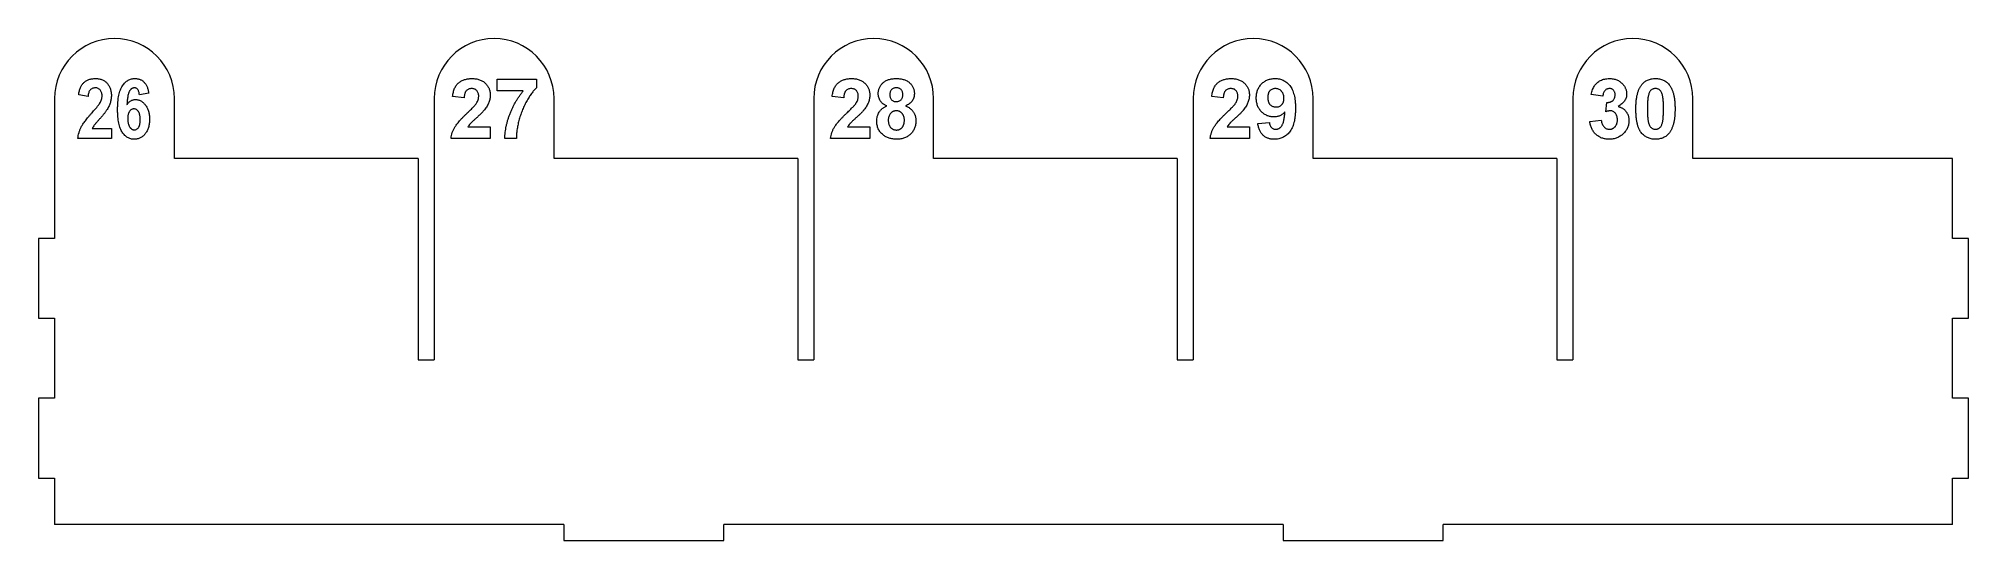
# Model space of a CAD drawing. Header units: millimetres. Extents: x -4 to 479, y 4 to 130.
import ezdxf

# ---------------------------------------------------------------- set-up
doc = ezdxf.new("R2010")
doc.units = ezdxf.units.MM

msp = doc.modelspace()

# ---------------------------------------------------------------- linework, layer by layer
at = {"color": 7, "linetype": 'Continuous', "lineweight": 15}
for p, q in [((23.57, 116.3), (21.23, 115.91)), ((110.77, 119.81), (120.58, 119.81)), ((110.77, 116.92), (110.77, 119.81)), ((117.31, 116.92), (110.77, 116.92)), ((120.58, 119.81), (120.58, 117.69)), ((387.5, 115.58), (384.62, 116.01)), ((0, 115), (0, 80)), ((8.38, 115.52), (6.04, 115.91)), ((30, 100), (30, 115)), ((95, 115), (95, 49.6)), ((102.5, 115.19), (99.62, 115.47)), ((125, 100), (125, 115)), ((190, 115), (190, 49.6)), ((197.5, 115.19), (194.62, 115.47)), ((220, 100), (220, 115)), ((285, 115), (285, 49.6)), ((292.5, 115.19), (289.62, 115.47)), ((315, 100), (315, 115)), ((380, 115), (380, 49.6)), ((388.27, 111.71), (388.54, 114.04)), ((410, 100), (410, 115)), ((9.44, 107.53), (14.22, 107.53)), ((14.22, 107.53), (14.22, 105)), ((103.46, 107.88), (109.04, 107.88)), ((109.04, 107.88), (109.04, 105)), ((198.46, 107.88), (204.04, 107.88)), ((204.04, 107.88), (204.04, 105)), ((293.46, 107.88), (299.04, 107.88)), ((299.04, 107.88), (299.04, 105)), ((301.15, 108.72), (304.04, 109.04)), ((384.23, 109.26), (387.12, 109.62)), ((14.22, 105), (5.84, 105)), ((109.04, 105), (99.23, 105)), ((115.58, 105), (112.69, 105)), ((204.04, 105), (194.23, 105)), ((299.04, 105), (289.23, 105)), ((91, 100), (30, 100)), ((91, 100), (91, 49.6)), ((186, 100), (125, 100)), ((186, 100), (186, 49.6)), ((281, 100), (220, 100)), ((281, 100), (281, 49.6)), ((376, 100), (315, 100)), ((376, 100), (376, 49.6)), ((475, 100), (410, 100)), ((475, 80), (475, 100)), ((-4, 80), (-4, 60)), ((0, 80), (-4, 80)), ((479, 80), (475, 80)), ((479, 60), (479, 80)), ((-4, 60), (0, 60)), ((0, 60), (0, 40)), ((475, 60), (479, 60)), ((475, 40), (475, 60)), ((91, 49.6), (95, 49.6)), ((186, 49.6), (190, 49.6)), ((281, 49.6), (285, 49.6)), ((376, 49.6), (380, 49.6)), ((-4, 40), (-4, 20)), ((0, 40), (-4, 40)), ((479, 40), (475, 40)), ((479, 20), (479, 40)), ((-4, 20), (0, 20)), ((0, 20), (0, 8.4)), ((475, 20), (479, 20)), ((475, 8.4), (475, 20)), ((127.5, 8.4), (0, 8.4)), ((127.5, 8.4), (127.5, 4.4)), ((167.5, 4.4), (167.5, 8.4)), ((307.5, 8.4), (167.5, 8.4)), ((307.5, 8.4), (307.5, 4.4)), ((475, 8.4), (347.5, 8.4)), ((347.5, 4.4), (347.5, 8.4)), ((127.5, 4.4), (167.5, 4.4)), ((307.5, 4.4), (347.5, 4.4))]:
    msp.add_line(p, q, dxfattribs=at)
for centre in [(15, 115), (110, 115), (205, 115), (300, 115), (395, 115)]:
    msp.add_arc(centre, 15, 0, 180, dxfattribs=at)
for points, knots in [([(6.04, 115.91), (6.06, 116.08), (6.1, 116.41), (6.2, 116.89), (6.32, 117.33), (6.47, 117.74), (6.64, 118.11), (6.85, 118.44), (7.07, 118.75), (7.34, 119.01), (7.62, 119.25), (7.93, 119.45), (8.26, 119.62), (8.61, 119.76), (8.98, 119.87), (9.38, 119.95), (9.8, 119.99), (10.08, 120), (10.23, 120)], [0, 0, 0, 0, 0.07857, 0.152416, 0.222166, 0.287893, 0.350116, 0.409842, 0.467436, 0.523839, 0.579533, 0.635094, 0.691507, 0.748943, 0.807798, 0.869276, 0.933184, 1, 1, 1, 1]), ([(10.18, 117.66), (10.05, 117.66), (9.79, 117.65), (9.44, 117.54), (9.13, 117.37), (8.88, 117.13), (8.67, 116.82), (8.52, 116.44), (8.42, 116), (8.39, 115.69), (8.38, 115.52)], [0, 0, 0, 0, 0.12499, 0.239565, 0.348057, 0.455951, 0.571357, 0.697752, 0.839654, 1, 1, 1, 1]), ([(11.88, 115.68), (11.88, 115.83), (11.87, 116.13), (11.78, 116.53), (11.63, 116.88), (11.42, 117.17), (11.17, 117.39), (10.87, 117.55), (10.54, 117.65), (10.3, 117.66), (10.18, 117.66)], [0, 0, 0, 0, 0.155726, 0.2948, 0.419246, 0.536972, 0.650041, 0.761487, 0.877112, 1, 1, 1, 1]), ([(10.23, 120), (10.39, 120), (10.7, 119.99), (11.15, 119.93), (11.58, 119.83), (11.96, 119.69), (12.33, 119.52), (12.65, 119.29), (12.96, 119.04), (13.22, 118.74), (13.45, 118.42), (13.66, 118.08), (13.83, 117.74), (13.97, 117.38), (14.08, 117.01), (14.16, 116.62), (14.21, 116.23), (14.22, 115.97), (14.22, 115.83)], [0, 0, 0, 0, 0.074113, 0.143651, 0.210052, 0.273365, 0.334995, 0.395447, 0.455947, 0.517373, 0.57906, 0.639431, 0.698755, 0.757683, 0.817305, 0.877151, 0.937615, 1, 1, 1, 1]), ([(15.78, 112.32), (15.78, 112.65), (15.79, 113.28), (15.85, 114.2), (15.94, 115.04), (16.07, 115.82), (16.24, 116.52), (16.45, 117.15), (16.7, 117.71), (16.99, 118.2), (17.31, 118.62), (17.65, 118.99), (18.02, 119.31), (18.4, 119.56), (18.81, 119.76), (19.24, 119.9), (19.7, 119.99), (20.01, 120), (20.17, 120)], [0, 0, 0, 0, 0.099772, 0.192631, 0.278482, 0.35785, 0.430434, 0.497712, 0.559453, 0.616322, 0.669711, 0.72004, 0.768296, 0.815007, 0.86045, 0.905822, 0.952197, 1, 1, 1, 1]), ([(19.95, 117.66), (19.89, 117.66), (19.77, 117.66), (19.6, 117.61), (19.43, 117.55), (19.27, 117.46), (19.12, 117.34), (18.98, 117.19), (18.85, 117.02), (18.72, 116.82), (18.6, 116.59), (18.5, 116.3), (18.41, 115.96), (18.33, 115.56), (18.26, 115.11), (18.2, 114.61), (18.15, 114.06), (18.13, 113.67), (18.12, 113.47)], [0, 0, 0, 0, 0.036051, 0.071099, 0.106421, 0.143019, 0.181198, 0.221291, 0.26423, 0.310567, 0.362914, 0.423853, 0.4947, 0.575047, 0.665754, 0.76708, 0.878462, 1, 1, 1, 1]), ([(21.23, 115.91), (21.22, 116.05), (21.19, 116.31), (21.11, 116.66), (20.99, 116.97), (20.85, 117.22), (20.67, 117.42), (20.46, 117.56), (20.21, 117.65), (20.04, 117.66), (19.95, 117.66)], [0, 0, 0, 0, 0.171655, 0.323282, 0.456935, 0.574966, 0.682895, 0.785667, 0.888509, 1, 1, 1, 1]), ([(20.17, 120), (20.27, 120), (20.49, 119.99), (20.8, 119.95), (21.1, 119.88), (21.39, 119.78), (21.67, 119.64), (21.93, 119.49), (22.18, 119.3), (22.41, 119.08), (22.63, 118.84), (22.83, 118.56), (23.01, 118.26), (23.16, 117.92), (23.3, 117.56), (23.41, 117.16), (23.51, 116.74), (23.55, 116.45), (23.57, 116.3)], [0, 0, 0, 0, 0.058659, 0.115582, 0.170707, 0.225262, 0.279884, 0.334919, 0.390447, 0.447803, 0.506743, 0.567538, 0.630844, 0.696745, 0.766415, 0.839905, 0.917894, 1, 1, 1, 1]), ([(99.62, 115.47), (99.64, 115.67), (99.68, 116.05), (99.8, 116.59), (99.94, 117.09), (100.12, 117.55), (100.32, 117.96), (100.57, 118.34), (100.85, 118.66), (101.16, 118.95), (101.5, 119.2), (101.86, 119.41), (102.24, 119.59), (102.64, 119.74), (103.06, 119.86), (103.5, 119.94), (103.96, 119.99), (104.27, 120), (104.44, 120)], [0, 0, 0, 0, 0.0794357, 0.1540132, 0.2241415, 0.2899342, 0.3527323, 0.4127258, 0.4703027, 0.5271688, 0.5835023, 0.6399482, 0.696585, 0.7537269, 0.812707, 0.8729635, 0.9350349, 1, 1, 1, 1]), ([(104.38, 117.5), (104.24, 117.49), (103.99, 117.48), (103.63, 117.38), (103.32, 117.21), (103.09, 117.01), (102.94, 116.82), (102.84, 116.65), (102.75, 116.46), (102.67, 116.25), (102.61, 116.02), (102.56, 115.76), (102.52, 115.49), (102.51, 115.29), (102.5, 115.19)], [0, 0, 0, 0, 0.116899, 0.225824, 0.330086, 0.435451, 0.490307, 0.548244, 0.610767, 0.677675, 0.749189, 0.826859, 0.910112, 1, 1, 1, 1]), ([(106.15, 115.53), (106.15, 115.68), (106.14, 115.96), (106.05, 116.36), (105.9, 116.71), (105.69, 117), (105.43, 117.22), (105.12, 117.39), (104.76, 117.48), (104.51, 117.49), (104.38, 117.5)], [0, 0, 0, 0, 0.14914, 0.282162, 0.404656, 0.52111, 0.634416, 0.748796, 0.868711, 1, 1, 1, 1]), ([(104.44, 120), (104.61, 120), (104.95, 119.99), (105.45, 119.94), (105.91, 119.84), (106.35, 119.72), (106.76, 119.55), (107.14, 119.35), (107.49, 119.11), (107.81, 118.83), (108.1, 118.54), (108.35, 118.22), (108.56, 117.88), (108.74, 117.52), (108.87, 117.14), (108.97, 116.75), (109.03, 116.34), (109.04, 116.06), (109.04, 115.92)], [0, 0, 0, 0, 0.0756723, 0.1473813, 0.2160847, 0.281698, 0.3454599, 0.4074856, 0.4687313, 0.5297824, 0.5900329, 0.6485481, 0.7059535, 0.7631016, 0.8202894, 0.8784793, 0.9382261, 1, 1, 1, 1]), ([(112.69, 105), (112.7, 105.26), (112.72, 105.77), (112.79, 106.54), (112.91, 107.32), (113.05, 108.09), (113.24, 108.88), (113.45, 109.66), (113.71, 110.45), (114, 111.24), (114.32, 112.02), (114.67, 112.79), (115.04, 113.53), (115.44, 114.25), (115.87, 114.95), (116.32, 115.63), (116.8, 116.29), (117.14, 116.71), (117.31, 116.92)], [0, 0, 0, 0, 0.058953, 0.118561, 0.178523, 0.239353, 0.301026, 0.363774, 0.427383, 0.492334, 0.557476, 0.62196, 0.685889, 0.749255, 0.812267, 0.875036, 0.937534, 1, 1, 1, 1]), ([(120.58, 117.69), (120.47, 117.59), (120.26, 117.37), (119.96, 117.02), (119.66, 116.64), (119.35, 116.23), (119.04, 115.79), (118.74, 115.31), (118.43, 114.79), (118.01, 114.07), (117.52, 113.13), (117.01, 111.95), (116.57, 110.74), (116.27, 109.71), (116.07, 108.89), (115.93, 108.28), (115.82, 107.7), (115.73, 107.12), (115.66, 106.57), (115.61, 106.03), (115.58, 105.51), (115.58, 105.17), (115.58, 105)], [0, 0, 0, 0, 0.031427, 0.064605, 0.099439, 0.136456, 0.175352, 0.216101, 0.258978, 0.304007, 0.395757, 0.487616, 0.579874, 0.672707, 0.718695, 0.763079, 0.805893, 0.847386, 0.8876, 0.926386, 0.963755, 1, 1, 1, 1]), ([(194.62, 115.47), (194.64, 115.67), (194.68, 116.05), (194.8, 116.59), (194.94, 117.09), (195.12, 117.55), (195.32, 117.96), (195.57, 118.34), (195.85, 118.66), (196.16, 118.95), (196.5, 119.2), (196.86, 119.41), (197.24, 119.59), (197.64, 119.74), (198.06, 119.86), (198.5, 119.94), (198.96, 119.99), (199.27, 120), (199.44, 120)], [0, 0, 0, 0, 0.079436, 0.154013, 0.224141, 0.289934, 0.352732, 0.412726, 0.470303, 0.527169, 0.583502, 0.639948, 0.696585, 0.753727, 0.812707, 0.872963, 0.935035, 1, 1, 1, 1]), ([(199.38, 117.5), (199.24, 117.49), (198.99, 117.48), (198.63, 117.38), (198.32, 117.21), (198.09, 117.01), (197.94, 116.82), (197.84, 116.65), (197.75, 116.46), (197.67, 116.25), (197.61, 116.02), (197.56, 115.76), (197.52, 115.49), (197.51, 115.29), (197.5, 115.19)], [0, 0, 0, 0, 0.116899, 0.2258237, 0.3300861, 0.4354515, 0.4903067, 0.5482441, 0.6107668, 0.6776751, 0.7491886, 0.8268587, 0.9101116, 1, 1, 1, 1]), ([(201.15, 115.53), (201.15, 115.68), (201.14, 115.96), (201.05, 116.36), (200.9, 116.71), (200.69, 117), (200.43, 117.22), (200.12, 117.39), (199.76, 117.48), (199.51, 117.49), (199.38, 117.5)], [0, 0, 0, 0, 0.14914, 0.282162, 0.404656, 0.52111, 0.634416, 0.748796, 0.868711, 1, 1, 1, 1]), ([(199.44, 120), (199.61, 120), (199.95, 119.99), (200.45, 119.94), (200.91, 119.84), (201.35, 119.72), (201.76, 119.55), (202.14, 119.35), (202.49, 119.11), (202.81, 118.83), (203.1, 118.54), (203.35, 118.22), (203.56, 117.88), (203.74, 117.52), (203.87, 117.14), (203.97, 116.75), (204.03, 116.34), (204.04, 116.06), (204.04, 115.92)], [0, 0, 0, 0, 0.075672, 0.147381, 0.216085, 0.281698, 0.34546, 0.407486, 0.468731, 0.529782, 0.590033, 0.648548, 0.705954, 0.763102, 0.820289, 0.878479, 0.938226, 1, 1, 1, 1]), ([(206.15, 116.2), (206.16, 116.34), (206.16, 116.6), (206.22, 116.99), (206.31, 117.36), (206.44, 117.71), (206.61, 118.04), (206.81, 118.36), (207.05, 118.66), (207.33, 118.93), (207.64, 119.18), (207.98, 119.4), (208.35, 119.59), (208.76, 119.74), (209.19, 119.86), (209.66, 119.94), (210.16, 119.99), (210.5, 120), (210.67, 120)], [0, 0, 0, 0, 0.060588, 0.118973, 0.175831, 0.232135, 0.287686, 0.343567, 0.400777, 0.459546, 0.51958, 0.580726, 0.642741, 0.707504, 0.775327, 0.846028, 0.920907, 1, 1, 1, 1]), ([(208.32, 113.16), (208.23, 113.19), (208.05, 113.27), (207.79, 113.4), (207.56, 113.55), (207.34, 113.7), (207.14, 113.86), (206.96, 114.04), (206.8, 114.23), (206.62, 114.49), (206.43, 114.83), (206.27, 115.27), (206.17, 115.73), (206.16, 116.04), (206.15, 116.2)], [0, 0, 0, 0, 0.074845, 0.146911, 0.216512, 0.282333, 0.34654, 0.409365, 0.470779, 0.530736, 0.648995, 0.764529, 0.880748, 1, 1, 1, 1]), ([(210.69, 117.69), (210.57, 117.69), (210.34, 117.68), (210.01, 117.59), (209.72, 117.44), (209.48, 117.23), (209.28, 116.97), (209.14, 116.68), (209.05, 116.34), (209.04, 116.1), (209.04, 115.98)], [0, 0, 0, 0, 0.13476, 0.257747, 0.376379, 0.495459, 0.614324, 0.734951, 0.86198, 1, 1, 1, 1]), ([(209.04, 115.98), (209.04, 115.85), (209.05, 115.6), (209.14, 115.25), (209.28, 114.94), (209.47, 114.68), (209.71, 114.48), (210, 114.33), (210.32, 114.25), (210.55, 114.24), (210.66, 114.23)], [0, 0, 0, 0, 0.144102, 0.275997, 0.397647, 0.516215, 0.632499, 0.749124, 0.869144, 1, 1, 1, 1]), ([(210.66, 114.23), (210.78, 114.24), (211.01, 114.25), (211.34, 114.34), (211.62, 114.48), (211.87, 114.69), (212.07, 114.95), (212.21, 115.26), (212.3, 115.61), (212.3, 115.85), (212.31, 115.99)], [0, 0, 0, 0, 0.131009, 0.252583, 0.368363, 0.485362, 0.603738, 0.725976, 0.85584, 1, 1, 1, 1]), ([(210.67, 120), (210.85, 120), (211.19, 119.99), (211.68, 119.94), (212.14, 119.86), (212.58, 119.74), (212.98, 119.59), (213.35, 119.41), (213.7, 119.18), (214.01, 118.93), (214.29, 118.66), (214.53, 118.36), (214.74, 118.04), (214.9, 117.71), (215.03, 117.36), (215.12, 116.99), (215.18, 116.6), (215.19, 116.34), (215.19, 116.2)], [0, 0, 0, 0, 0.078715, 0.152764, 0.223531, 0.290545, 0.355368, 0.417847, 0.478669, 0.539111, 0.598255, 0.655802, 0.71198, 0.767583, 0.82394, 0.880851, 0.939356, 1, 1, 1, 1]), ([(212.31, 115.99), (212.3, 116.11), (212.3, 116.35), (212.21, 116.68), (212.07, 116.98), (211.87, 117.23), (211.63, 117.44), (211.35, 117.59), (211.03, 117.68), (210.81, 117.69), (210.69, 117.69)], [0, 0, 0, 0, 0.140007, 0.267766, 0.389639, 0.510214, 0.628546, 0.746348, 0.867824, 1, 1, 1, 1]), ([(215.19, 116.2), (215.19, 116.04), (215.17, 115.71), (215.06, 115.23), (214.88, 114.78), (214.63, 114.37), (214.31, 113.99), (213.93, 113.66), (213.49, 113.37), (213.17, 113.23), (213, 113.16)], [0, 0, 0, 0, 0.125211, 0.24639, 0.365556, 0.487097, 0.609911, 0.734683, 0.864055, 1, 1, 1, 1]), ([(289.62, 115.47), (289.64, 115.67), (289.68, 116.05), (289.8, 116.59), (289.94, 117.09), (290.12, 117.55), (290.32, 117.96), (290.57, 118.34), (290.85, 118.66), (291.16, 118.95), (291.5, 119.2), (291.86, 119.41), (292.24, 119.59), (292.64, 119.74), (293.06, 119.86), (293.5, 119.94), (293.96, 119.99), (294.27, 120), (294.44, 120)], [0, 0, 0, 0, 0.079436, 0.154013, 0.224141, 0.289934, 0.352732, 0.412726, 0.470303, 0.527169, 0.583502, 0.639948, 0.696585, 0.753727, 0.812707, 0.872963, 0.935035, 1, 1, 1, 1]), ([(294.38, 117.5), (294.24, 117.49), (293.99, 117.48), (293.63, 117.38), (293.32, 117.21), (293.09, 117.01), (292.94, 116.82), (292.84, 116.65), (292.75, 116.46), (292.67, 116.25), (292.61, 116.02), (292.56, 115.76), (292.52, 115.49), (292.51, 115.29), (292.5, 115.19)], [0, 0, 0, 0, 0.116899, 0.225824, 0.330086, 0.435451, 0.490307, 0.548244, 0.610767, 0.677675, 0.749189, 0.826859, 0.910112, 1, 1, 1, 1]), ([(296.15, 115.53), (296.15, 115.68), (296.14, 115.96), (296.05, 116.36), (295.9, 116.71), (295.69, 117), (295.43, 117.22), (295.12, 117.39), (294.76, 117.48), (294.51, 117.49), (294.38, 117.5)], [0, 0, 0, 0, 0.14914, 0.282162, 0.404656, 0.52111, 0.634416, 0.748796, 0.868711, 1, 1, 1, 1]), ([(294.44, 120), (294.61, 120), (294.95, 119.99), (295.45, 119.94), (295.91, 119.84), (296.35, 119.72), (296.76, 119.55), (297.14, 119.35), (297.49, 119.11), (297.81, 118.83), (298.1, 118.54), (298.35, 118.22), (298.56, 117.88), (298.74, 117.52), (298.87, 117.14), (298.97, 116.75), (299.03, 116.34), (299.04, 116.06), (299.04, 115.92)], [0, 0, 0, 0, 0.075672, 0.147381, 0.216085, 0.281698, 0.34546, 0.407486, 0.468731, 0.529782, 0.590033, 0.648548, 0.705954, 0.763102, 0.820289, 0.878479, 0.938226, 1, 1, 1, 1]), ([(300.77, 115.12), (300.77, 115.3), (300.78, 115.65), (300.85, 116.16), (300.95, 116.64), (301.09, 117.1), (301.28, 117.53), (301.51, 117.94), (301.78, 118.32), (302.09, 118.66), (302.43, 118.98), (302.8, 119.25), (303.19, 119.48), (303.6, 119.67), (304.04, 119.82), (304.5, 119.92), (304.98, 119.99), (305.31, 120), (305.48, 120)], [0, 0, 0, 0, 0.0702401, 0.137781, 0.2022781, 0.2652494, 0.3267062, 0.3874493, 0.4479539, 0.5093841, 0.5704959, 0.630509, 0.6895452, 0.7490025, 0.8093527, 0.8708551, 0.9340937, 1, 1, 1, 1]), ([(305.54, 117.5), (305.41, 117.49), (305.16, 117.48), (304.79, 117.38), (304.47, 117.21), (304.23, 117.02), (304.06, 116.83), (303.95, 116.66), (303.86, 116.48), (303.78, 116.27), (303.72, 116.04), (303.68, 115.8), (303.66, 115.53), (303.66, 115.34), (303.65, 115.24)], [0, 0, 0, 0, 0.116432, 0.226623, 0.334817, 0.444791, 0.501477, 0.560592, 0.621726, 0.686881, 0.757556, 0.832367, 0.913624, 1, 1, 1, 1]), ([(305.48, 120), (305.66, 119.99), (306.02, 119.99), (306.54, 119.9), (307.04, 119.76), (307.52, 119.57), (307.96, 119.32), (308.39, 119.02), (308.78, 118.66), (309.16, 118.25), (309.5, 117.78), (309.79, 117.23), (310.03, 116.61), (310.23, 115.92), (310.39, 115.16), (310.5, 114.34), (310.57, 113.44), (310.57, 112.82), (310.58, 112.49)], [0, 0, 0, 0, 0.053428, 0.104767, 0.15499, 0.204591, 0.2542, 0.304645, 0.356754, 0.410519, 0.467065, 0.527275, 0.59174, 0.661417, 0.736574, 0.817931, 0.905566, 1, 1, 1, 1]), ([(307.69, 115.05), (307.69, 115.14), (307.69, 115.33), (307.65, 115.59), (307.6, 115.84), (307.54, 116.08), (307.44, 116.3), (307.33, 116.5), (307.2, 116.69), (306.99, 116.91), (306.72, 117.15), (306.35, 117.35), (305.95, 117.48), (305.68, 117.49), (305.54, 117.5)], [0, 0, 0, 0, 0.0781264, 0.1518386, 0.2214787, 0.2883218, 0.3535121, 0.416424, 0.4789155, 0.5411742, 0.6613623, 0.7750505, 0.8860655, 1, 1, 1, 1]), ([(384.62, 116.01), (384.66, 116.23), (384.75, 116.65), (384.94, 117.24), (385.16, 117.76), (385.41, 118.22), (385.72, 118.62), (386.07, 118.97), (386.48, 119.28), (386.94, 119.54), (387.44, 119.74), (387.98, 119.9), (388.54, 119.98), (388.93, 119.99), (389.12, 120)], [0, 0, 0, 0, 0.101734, 0.194742, 0.279279, 0.356666, 0.430956, 0.50582, 0.5821, 0.661508, 0.743259, 0.826039, 0.911208, 1, 1, 1, 1]), ([(389.15, 117.5), (389.04, 117.49), (388.84, 117.48), (388.55, 117.38), (388.28, 117.23), (388.04, 117.01), (387.83, 116.73), (387.67, 116.4), (387.56, 116.01), (387.52, 115.72), (387.5, 115.58)], [0, 0, 0, 0, 0.111245, 0.218668, 0.328006, 0.442909, 0.565028, 0.695319, 0.839884, 1, 1, 1, 1]), ([(389.12, 120), (389.29, 120), (389.62, 119.99), (390.1, 119.92), (390.55, 119.82), (390.98, 119.67), (391.39, 119.48), (391.76, 119.25), (392.12, 118.97), (392.33, 118.76), (392.43, 118.65)], [0, 0, 0, 0, 0.137122, 0.267912, 0.393523, 0.516024, 0.636775, 0.75693, 0.877163, 1, 1, 1, 1]), ([(390.58, 115.9), (390.57, 116.02), (390.56, 116.24), (390.49, 116.55), (390.37, 116.83), (390.2, 117.07), (389.98, 117.26), (389.73, 117.4), (389.45, 117.49), (389.25, 117.5), (389.15, 117.5)], [0, 0, 0, 0, 0.143371, 0.274904, 0.399037, 0.519188, 0.636314, 0.752165, 0.871411, 1, 1, 1, 1]), ([(393.46, 116.15), (393.46, 115.99), (393.44, 115.68), (393.34, 115.21), (393.17, 114.78), (392.93, 114.37), (392.62, 113.98), (392.24, 113.63), (391.8, 113.29), (391.47, 113.1), (391.3, 113)], [0, 0, 0, 0, 0.119696, 0.235944, 0.350562, 0.467574, 0.588679, 0.716432, 0.853314, 1, 1, 1, 1]), ([(392.43, 118.65), (392.52, 118.56), (392.68, 118.38), (392.89, 118.09), (393.06, 117.79), (393.21, 117.48), (393.32, 117.16), (393.4, 116.83), (393.45, 116.5), (393.46, 116.27), (393.46, 116.15)], [0, 0, 0, 0, 0.133198, 0.26308, 0.387661, 0.511507, 0.632386, 0.753259, 0.876102, 1, 1, 1, 1]), ([(395.77, 112.43), (395.77, 112.6), (395.77, 112.94), (395.79, 113.44), (395.82, 113.91), (395.86, 114.38), (395.91, 114.82), (395.97, 115.24), (396.05, 115.65), (396.14, 116.04), (396.23, 116.41), (396.35, 116.76), (396.46, 117.09), (396.6, 117.4), (396.74, 117.7), (396.9, 117.98), (397.07, 118.24), (397.19, 118.4), (397.25, 118.48)], [0, 0, 0, 0, 0.081529, 0.159787, 0.235743, 0.308564, 0.379174, 0.446742, 0.511904, 0.574573, 0.634354, 0.692516, 0.748439, 0.802149, 0.853871, 0.90396, 0.952602, 1, 1, 1, 1]), ([(397.25, 118.48), (397.36, 118.6), (397.56, 118.84), (397.92, 119.15), (398.3, 119.41), (398.72, 119.63), (399.17, 119.8), (399.64, 119.91), (400.15, 119.99), (400.5, 120), (400.67, 120)], [0, 0, 0, 0, 0.123958, 0.2447, 0.363941, 0.484152, 0.605999, 0.731306, 0.862758, 1, 1, 1, 1]), ([(398.98, 116.03), (398.95, 115.93), (398.89, 115.72), (398.83, 115.38), (398.78, 115), (398.73, 114.57), (398.7, 114.09), (398.67, 113.57), (398.66, 113), (398.66, 112.6), (398.65, 112.4)], [0, 0, 0, 0, 0.082373, 0.177042, 0.283337, 0.401576, 0.532699, 0.675937, 0.831413, 1, 1, 1, 1]), ([(400.67, 117.5), (400.58, 117.5), (400.4, 117.49), (400.14, 117.43), (399.89, 117.32), (399.65, 117.18), (399.44, 116.99), (399.25, 116.72), (399.1, 116.4), (399.02, 116.16), (398.98, 116.03)], [0, 0, 0, 0, 0.112424, 0.222385, 0.330122, 0.441243, 0.558075, 0.686949, 0.834033, 1, 1, 1, 1]), ([(400.67, 120), (400.85, 120), (401.2, 119.99), (401.71, 119.91), (402.18, 119.79), (402.63, 119.63), (403.05, 119.41), (403.43, 119.14), (403.79, 118.82), (404, 118.58), (404.1, 118.46)], [0, 0, 0, 0, 0.1373231, 0.2673523, 0.3929646, 0.5149204, 0.6341998, 0.7543524, 0.8755755, 1, 1, 1, 1]), ([(402.69, 112.4), (402.69, 112.6), (402.69, 112.99), (402.68, 113.56), (402.66, 114.07), (402.62, 114.53), (402.59, 114.95), (402.53, 115.31), (402.48, 115.62), (402.39, 115.96), (402.27, 116.32), (402.1, 116.69), (401.91, 116.97), (401.69, 117.18), (401.45, 117.32), (401.21, 117.43), (400.95, 117.49), (400.76, 117.5), (400.67, 117.5)], [0, 0, 0, 0, 0.100697, 0.193034, 0.277511, 0.35372, 0.421648, 0.48196, 0.534145, 0.579041, 0.655378, 0.720508, 0.776233, 0.824061, 0.868169, 0.910885, 0.954949, 1, 1, 1, 1]), ([(404.1, 118.46), (404.16, 118.38), (404.29, 118.22), (404.45, 117.96), (404.61, 117.69), (404.75, 117.39), (404.88, 117.08), (405.01, 116.75), (405.11, 116.4), (405.22, 116.03), (405.3, 115.64), (405.37, 115.23), (405.44, 114.8), (405.49, 114.36), (405.53, 113.89), (405.55, 113.41), (405.57, 112.91), (405.58, 112.57), (405.58, 112.4)], [0, 0, 0, 0, 0.0466726, 0.0952506, 0.1448623, 0.1963098, 0.249763, 0.3057748, 0.3632671, 0.4235484, 0.4860327, 0.5514872, 0.6194342, 0.689951, 0.7631478, 0.8390038, 0.9181046, 1, 1, 1, 1]), ([(5.84, 105), (5.87, 105.25), (5.93, 105.75), (6.11, 106.48), (6.35, 107.19), (6.61, 107.77), (6.88, 108.24), (7.11, 108.63), (7.39, 109.04), (7.71, 109.47), (8.07, 109.93), (8.47, 110.42), (8.91, 110.93), (9.22, 111.28), (9.38, 111.46)], [0, 0, 0, 0, 0.1002236, 0.200175, 0.2998639, 0.4008684, 0.4545499, 0.5143828, 0.5800153, 0.651574, 0.7295439, 0.8133327, 0.9035607, 1, 1, 1, 1]), ([(9.38, 111.46), (9.51, 111.6), (9.75, 111.87), (10.09, 112.26), (10.39, 112.61), (10.66, 112.93), (10.88, 113.21), (11.07, 113.45), (11.22, 113.66), (11.3, 113.79), (11.34, 113.85)], [0, 0, 0, 0, 0.183234, 0.350543, 0.501199, 0.63395, 0.750093, 0.850434, 0.933683, 1, 1, 1, 1]), ([(11.34, 113.85), (11.42, 114), (11.58, 114.29), (11.75, 114.75), (11.86, 115.22), (11.88, 115.53), (11.88, 115.68)], [0, 0, 0, 0, 0.265072, 0.517426, 0.761377, 1, 1, 1, 1]), ([(14.22, 115.83), (14.22, 115.68), (14.21, 115.37), (14.16, 114.92), (14.08, 114.47), (13.97, 114.03), (13.82, 113.59), (13.64, 113.15), (13.43, 112.71), (13.22, 112.35), (13.03, 112.05), (12.86, 111.8), (12.67, 111.55), (12.46, 111.27), (12.23, 110.99), (11.97, 110.68), (11.7, 110.36), (11.5, 110.15), (11.4, 110.03)], [0, 0, 0, 0, 0.0695355, 0.1380491, 0.2067557, 0.2751842, 0.3446084, 0.4162313, 0.4899228, 0.5661907, 0.6069272, 0.6516092, 0.6996605, 0.7518555, 0.8081376, 0.8682454, 0.932195, 1, 1, 1, 1]), ([(19.93, 104.81), (19.78, 104.81), (19.49, 104.82), (19.07, 104.91), (18.66, 105.04), (18.28, 105.24), (17.92, 105.48), (17.57, 105.78), (17.25, 106.14), (16.94, 106.55), (16.66, 107.03), (16.43, 107.57), (16.22, 108.19), (16.06, 108.88), (15.93, 109.64), (15.84, 110.47), (15.79, 111.37), (15.78, 111.99), (15.78, 112.32)], [0, 0, 0, 0, 0.045931, 0.090695, 0.134688, 0.179249, 0.224897, 0.272723, 0.322746, 0.375974, 0.433192, 0.495059, 0.56281, 0.636471, 0.716912, 0.804026, 0.89843, 1, 1, 1, 1]), ([(18.12, 113.47), (18.19, 113.57), (18.33, 113.76), (18.56, 114.02), (18.81, 114.24), (19.07, 114.42), (19.35, 114.57), (19.63, 114.67), (19.94, 114.73), (20.15, 114.74), (20.25, 114.74)], [0, 0, 0, 0, 0.14344, 0.278065, 0.404499, 0.525953, 0.643551, 0.760491, 0.878819, 1, 1, 1, 1]), ([(19.86, 112.4), (19.76, 112.39), (19.55, 112.38), (19.25, 112.26), (18.98, 112.06), (18.79, 111.83), (18.65, 111.62), (18.56, 111.44), (18.48, 111.23), (18.42, 111.01), (18.37, 110.77), (18.34, 110.51), (18.31, 110.23), (18.31, 110.04), (18.31, 109.94)], [0, 0, 0, 0, 0.0967458, 0.1930146, 0.2933185, 0.4046645, 0.4652106, 0.5283266, 0.5947301, 0.6652959, 0.7411344, 0.821902, 0.9077748, 1, 1, 1, 1]), ([(21.43, 109.7), (21.43, 109.81), (21.43, 110.03), (21.4, 110.35), (21.37, 110.64), (21.32, 110.91), (21.26, 111.16), (21.18, 111.38), (21.09, 111.58), (20.95, 111.8), (20.76, 112.04), (20.49, 112.25), (20.18, 112.38), (19.97, 112.4), (19.86, 112.4)], [0, 0, 0, 0, 0.098038, 0.189264, 0.273937, 0.352217, 0.425452, 0.492157, 0.554811, 0.613352, 0.719583, 0.816382, 0.907403, 1, 1, 1, 1]), ([(20.25, 114.74), (20.37, 114.74), (20.6, 114.73), (20.94, 114.67), (21.26, 114.56), (21.58, 114.41), (21.88, 114.22), (22.18, 113.99), (22.45, 113.71), (22.72, 113.4), (22.97, 113.06), (23.18, 112.68), (23.36, 112.27), (23.51, 111.84), (23.62, 111.38), (23.71, 110.89), (23.76, 110.38), (23.76, 110.03), (23.77, 109.85)], [0, 0, 0, 0, 0.0520266, 0.1034031, 0.1542518, 0.2060145, 0.2596107, 0.3147451, 0.3733705, 0.4350807, 0.4987829, 0.5636456, 0.6296938, 0.6976893, 0.768507, 0.8419709, 0.9193415, 1, 1, 1, 1]), ([(99.23, 105), (99.26, 105.25), (99.33, 105.74), (99.54, 106.46), (99.81, 107.16), (100.11, 107.73), (100.4, 108.19), (100.67, 108.57), (100.99, 108.97), (101.36, 109.4), (101.77, 109.86), (102.23, 110.34), (102.74, 110.85), (103.1, 111.2), (103.29, 111.38)], [0, 0, 0, 0, 0.096357, 0.192661, 0.289455, 0.388479, 0.441921, 0.501521, 0.567883, 0.640892, 0.720371, 0.806637, 0.900016, 1, 1, 1, 1]), ([(103.29, 111.38), (103.44, 111.52), (103.72, 111.79), (104.12, 112.18), (104.47, 112.54), (104.79, 112.86), (105.05, 113.14), (105.27, 113.39), (105.44, 113.6), (105.54, 113.74), (105.58, 113.8)], [0, 0, 0, 0, 0.18509, 0.352357, 0.50308, 0.637279, 0.752473, 0.851886, 0.934339, 1, 1, 1, 1]), ([(107.58, 112.16), (107.54, 112.1), (107.44, 111.98), (107.27, 111.79), (107.08, 111.58), (106.87, 111.35), (106.62, 111.11), (106.35, 110.85), (106.05, 110.58), (105.73, 110.29), (105.42, 110), (105.13, 109.74), (104.86, 109.5), (104.64, 109.28), (104.44, 109.09), (104.28, 108.93), (104.14, 108.79), (103.95, 108.58), (103.71, 108.29), (103.54, 108.02), (103.46, 107.88)], [0, 0, 0, 0, 0.036975, 0.079193, 0.126701, 0.179184, 0.237369, 0.300559, 0.369153, 0.443112, 0.516018, 0.582473, 0.642137, 0.69462, 0.740679, 0.779589, 0.812074, 0.837814, 0.922565, 1, 1, 1, 1]), ([(105.58, 113.8), (105.67, 113.94), (105.84, 114.22), (106.02, 114.66), (106.13, 115.1), (106.15, 115.39), (106.15, 115.53)], [0, 0, 0, 0, 0.272796, 0.526191, 0.766904, 1, 1, 1, 1]), ([(109.04, 115.92), (109.03, 115.76), (109.03, 115.43), (108.96, 114.95), (108.85, 114.48), (108.69, 114.03), (108.49, 113.57), (108.24, 113.1), (107.94, 112.63), (107.7, 112.32), (107.58, 112.16)], [0, 0, 0, 0, 0.119176, 0.236427, 0.352664, 0.469086, 0.589463, 0.717601, 0.854189, 1, 1, 1, 1]), ([(194.23, 105), (194.26, 105.25), (194.33, 105.74), (194.54, 106.46), (194.81, 107.16), (195.11, 107.73), (195.4, 108.19), (195.67, 108.57), (195.99, 108.97), (196.36, 109.4), (196.77, 109.86), (197.23, 110.34), (197.74, 110.85), (198.1, 111.2), (198.29, 111.38)], [0, 0, 0, 0, 0.096357, 0.192661, 0.289455, 0.388479, 0.441921, 0.501521, 0.567883, 0.640892, 0.720371, 0.806637, 0.900016, 1, 1, 1, 1]), ([(198.29, 111.38), (198.44, 111.52), (198.72, 111.79), (199.12, 112.18), (199.47, 112.54), (199.79, 112.86), (200.05, 113.14), (200.27, 113.39), (200.44, 113.6), (200.54, 113.74), (200.58, 113.8)], [0, 0, 0, 0, 0.18509, 0.352357, 0.50308, 0.637279, 0.752473, 0.851886, 0.934339, 1, 1, 1, 1]), ([(202.58, 112.16), (202.54, 112.1), (202.44, 111.98), (202.27, 111.79), (202.08, 111.58), (201.87, 111.35), (201.62, 111.11), (201.35, 110.85), (201.05, 110.58), (200.73, 110.29), (200.42, 110), (200.13, 109.74), (199.86, 109.5), (199.64, 109.28), (199.44, 109.09), (199.28, 108.93), (199.14, 108.79), (198.95, 108.58), (198.71, 108.29), (198.54, 108.02), (198.46, 107.88)], [0, 0, 0, 0, 0.036975, 0.079193, 0.126701, 0.179184, 0.237369, 0.300559, 0.369153, 0.443112, 0.516018, 0.582473, 0.642137, 0.69462, 0.740679, 0.779589, 0.812074, 0.837814, 0.922565, 1, 1, 1, 1]), ([(200.58, 113.8), (200.67, 113.94), (200.84, 114.22), (201.02, 114.66), (201.13, 115.1), (201.15, 115.39), (201.15, 115.53)], [0, 0, 0, 0, 0.272796, 0.526191, 0.766904, 1, 1, 1, 1]), ([(204.04, 115.92), (204.03, 115.76), (204.03, 115.43), (203.96, 114.95), (203.85, 114.48), (203.69, 114.03), (203.49, 113.57), (203.24, 113.1), (202.94, 112.63), (202.7, 112.32), (202.58, 112.16)], [0, 0, 0, 0, 0.119176, 0.236427, 0.352664, 0.469086, 0.589463, 0.717601, 0.854189, 1, 1, 1, 1]), ([(205.77, 109.35), (205.78, 109.55), (205.79, 109.95), (205.91, 110.52), (206.1, 111.07), (206.33, 111.51), (206.54, 111.84), (206.73, 112.07), (206.94, 112.29), (207.17, 112.49), (207.43, 112.68), (207.71, 112.85), (208, 113.02), (208.21, 113.11), (208.32, 113.16)], [0, 0, 0, 0, 0.122228, 0.241582, 0.360421, 0.480261, 0.541082, 0.601977, 0.664277, 0.727556, 0.791866, 0.858859, 0.928323, 1, 1, 1, 1]), ([(210.67, 111.92), (210.58, 111.92), (210.43, 111.92), (210.19, 111.88), (209.98, 111.83), (209.78, 111.75), (209.6, 111.64), (209.43, 111.52), (209.28, 111.37), (209.11, 111.14), (208.93, 110.84), (208.77, 110.45), (208.67, 110.04), (208.66, 109.77), (208.65, 109.63)], [0, 0, 0, 0, 0.072037, 0.139418, 0.203909, 0.266153, 0.326665, 0.387387, 0.448815, 0.511305, 0.636809, 0.757709, 0.878594, 1, 1, 1, 1]), ([(212.69, 109.59), (212.69, 109.68), (212.69, 109.85), (212.66, 110.09), (212.61, 110.32), (212.55, 110.54), (212.47, 110.75), (212.37, 110.94), (212.26, 111.12), (212.12, 111.28), (211.98, 111.43), (211.82, 111.57), (211.65, 111.68), (211.47, 111.77), (211.28, 111.84), (211.09, 111.89), (210.88, 111.92), (210.74, 111.92), (210.67, 111.92)], [0, 0, 0, 0, 0.0738108, 0.144537, 0.2126155, 0.2785357, 0.3420292, 0.4033506, 0.465453, 0.5271233, 0.5878771, 0.6464342, 0.7046818, 0.7621222, 0.8195102, 0.877816, 0.9374626, 1, 1, 1, 1]), ([(213, 113.16), (213.11, 113.11), (213.31, 113.03), (213.6, 112.88), (213.86, 112.72), (214.12, 112.54), (214.34, 112.35), (214.55, 112.15), (214.75, 111.93), (214.92, 111.69), (215.08, 111.45), (215.21, 111.2), (215.32, 110.93), (215.42, 110.66), (215.49, 110.38), (215.54, 110.09), (215.57, 109.78), (215.58, 109.58), (215.58, 109.48)], [0, 0, 0, 0, 0.069665, 0.136701, 0.201986, 0.265487, 0.327798, 0.389, 0.449413, 0.510371, 0.570399, 0.630715, 0.690004, 0.750294, 0.810528, 0.872287, 0.935378, 1, 1, 1, 1]), ([(289.23, 105), (289.26, 105.25), (289.33, 105.74), (289.54, 106.46), (289.81, 107.16), (290.11, 107.73), (290.4, 108.19), (290.67, 108.57), (290.99, 108.97), (291.36, 109.4), (291.77, 109.86), (292.23, 110.34), (292.74, 110.85), (293.1, 111.2), (293.29, 111.38)], [0, 0, 0, 0, 0.096357, 0.192661, 0.289455, 0.388479, 0.441921, 0.501521, 0.567883, 0.640892, 0.720371, 0.806637, 0.900016, 1, 1, 1, 1]), ([(293.29, 111.38), (293.44, 111.52), (293.72, 111.79), (294.12, 112.18), (294.47, 112.54), (294.79, 112.86), (295.05, 113.14), (295.27, 113.39), (295.44, 113.6), (295.54, 113.74), (295.58, 113.8)], [0, 0, 0, 0, 0.1850901, 0.352357, 0.5030795, 0.6372795, 0.7524733, 0.8518858, 0.9343394, 1, 1, 1, 1]), ([(297.58, 112.16), (297.54, 112.1), (297.44, 111.98), (297.27, 111.79), (297.08, 111.58), (296.87, 111.35), (296.62, 111.11), (296.35, 110.85), (296.05, 110.58), (295.73, 110.29), (295.42, 110), (295.13, 109.74), (294.86, 109.5), (294.64, 109.28), (294.44, 109.09), (294.28, 108.93), (294.14, 108.79), (293.95, 108.58), (293.71, 108.29), (293.54, 108.02), (293.46, 107.88)], [0, 0, 0, 0, 0.0369753, 0.0791926, 0.1267009, 0.1791841, 0.2373686, 0.3005585, 0.3691531, 0.4431124, 0.5160184, 0.5824732, 0.6421368, 0.6946199, 0.7406794, 0.779589, 0.8120738, 0.8378141, 0.9225649, 1, 1, 1, 1]), ([(295.58, 113.8), (295.67, 113.94), (295.84, 114.22), (296.02, 114.66), (296.13, 115.1), (296.15, 115.39), (296.15, 115.53)], [0, 0, 0, 0, 0.2727956, 0.526191, 0.7669044, 1, 1, 1, 1]), ([(299.04, 115.92), (299.03, 115.76), (299.03, 115.43), (298.96, 114.95), (298.85, 114.48), (298.69, 114.03), (298.49, 113.57), (298.24, 113.1), (297.94, 112.63), (297.7, 112.32), (297.58, 112.16)], [0, 0, 0, 0, 0.119176, 0.236427, 0.352664, 0.469086, 0.589463, 0.717601, 0.854189, 1, 1, 1, 1]), ([(305.17, 110.38), (305.02, 110.39), (304.73, 110.4), (304.3, 110.46), (303.89, 110.56), (303.49, 110.7), (303.11, 110.89), (302.75, 111.12), (302.4, 111.39), (302.06, 111.69), (301.76, 112.03), (301.5, 112.4), (301.27, 112.79), (301.09, 113.21), (300.94, 113.65), (300.84, 114.12), (300.78, 114.61), (300.77, 114.95), (300.77, 115.12)], [0, 0, 0, 0, 0.061267, 0.120966, 0.179327, 0.2378, 0.296262, 0.355881, 0.416749, 0.479507, 0.542914, 0.6052, 0.667681, 0.730875, 0.794728, 0.860384, 0.928751, 1, 1, 1, 1]), ([(303.65, 115.24), (303.66, 115.15), (303.66, 114.96), (303.69, 114.68), (303.73, 114.43), (303.8, 114.19), (303.88, 113.98), (303.97, 113.78), (304.1, 113.61), (304.28, 113.4), (304.54, 113.2), (304.89, 113.02), (305.28, 112.9), (305.55, 112.89), (305.69, 112.88)], [0, 0, 0, 0, 0.083344, 0.161075, 0.234446, 0.302518, 0.367088, 0.429054, 0.488247, 0.546063, 0.658507, 0.768377, 0.881404, 1, 1, 1, 1]), ([(307.92, 111.63), (307.83, 111.53), (307.65, 111.34), (307.35, 111.08), (307.02, 110.87), (306.69, 110.69), (306.33, 110.55), (305.96, 110.46), (305.57, 110.39), (305.31, 110.39), (305.17, 110.38)], [0, 0, 0, 0, 0.1301901, 0.2566886, 0.3796569, 0.5012234, 0.6223956, 0.7448946, 0.8707157, 1, 1, 1, 1]), ([(310.58, 112.49), (310.57, 112.17), (310.56, 111.53), (310.49, 110.62), (310.38, 109.78), (310.22, 109), (310.02, 108.3), (309.76, 107.67), (309.46, 107.1), (309.11, 106.61), (308.73, 106.19), (308.32, 105.82), (307.87, 105.51), (307.41, 105.25), (306.91, 105.05), (306.38, 104.91), (305.83, 104.82), (305.45, 104.81), (305.26, 104.81)], [0, 0, 0, 0, 0.092968, 0.179619, 0.259931, 0.334293, 0.403359, 0.467487, 0.527508, 0.583974, 0.637909, 0.690049, 0.740832, 0.791076, 0.841481, 0.892708, 0.945369, 1, 1, 1, 1]), ([(305.66, 107.31), (305.74, 107.31), (305.88, 107.31), (306.08, 107.36), (306.28, 107.42), (306.47, 107.52), (306.65, 107.64), (306.83, 107.79), (306.99, 107.96), (307.15, 108.16), (307.3, 108.41), (307.43, 108.71), (307.55, 109.06), (307.65, 109.47), (307.74, 109.93), (307.82, 110.45), (307.88, 111.02), (307.91, 111.42), (307.92, 111.63)], [0, 0, 0, 0, 0.0397939, 0.0786441, 0.1175749, 0.1568659, 0.1972186, 0.2389184, 0.2836471, 0.330666, 0.3828731, 0.4434977, 0.5126903, 0.590594, 0.6783909, 0.7757338, 0.8827034, 1, 1, 1, 1]), ([(305.69, 112.88), (305.83, 112.89), (306.1, 112.9), (306.47, 113.01), (306.82, 113.18), (307.07, 113.38), (307.25, 113.57), (307.37, 113.74), (307.47, 113.92), (307.55, 114.11), (307.62, 114.32), (307.66, 114.55), (307.69, 114.79), (307.69, 114.96), (307.69, 115.05)], [0, 0, 0, 0, 0.122504, 0.239036, 0.352289, 0.469532, 0.52904, 0.589285, 0.650427, 0.714085, 0.780183, 0.84936, 0.922171, 1, 1, 1, 1]), ([(389.41, 111.92), (389.33, 111.92), (389.15, 111.92), (388.88, 111.87), (388.58, 111.8), (388.38, 111.74), (388.27, 111.71)], [0, 0, 0, 0, 0.213631, 0.452876, 0.713603, 1, 1, 1, 1]), ([(388.54, 114.04), (388.62, 114.04), (388.78, 114.03), (389, 114.05), (389.22, 114.09), (389.41, 114.14), (389.6, 114.21), (389.77, 114.3), (389.92, 114.4), (390.1, 114.56), (390.29, 114.8), (390.46, 115.13), (390.56, 115.5), (390.57, 115.77), (390.58, 115.9)], [0, 0, 0, 0, 0.076396, 0.148246, 0.217009, 0.281416, 0.343671, 0.402608, 0.461676, 0.519888, 0.635322, 0.75021, 0.870655, 1, 1, 1, 1]), ([(391.15, 109.68), (391.15, 109.85), (391.14, 110.16), (391.04, 110.6), (390.88, 110.99), (390.66, 111.32), (390.39, 111.59), (390.1, 111.79), (389.76, 111.9), (389.53, 111.92), (389.41, 111.92)], [0, 0, 0, 0, 0.155189, 0.29604, 0.426764, 0.551912, 0.670804, 0.780675, 0.889119, 1, 1, 1, 1]), ([(391.3, 113), (391.41, 112.98), (391.61, 112.93), (391.9, 112.83), (392.17, 112.7), (392.43, 112.57), (392.67, 112.4), (392.9, 112.22), (393.1, 112.01), (393.3, 111.78), (393.47, 111.54), (393.63, 111.29), (393.75, 111.02), (393.86, 110.74), (393.94, 110.44), (394, 110.14), (394.03, 109.82), (394.04, 109.6), (394.04, 109.5)], [0, 0, 0, 0, 0.064836, 0.127945, 0.189428, 0.250355, 0.310359, 0.37046, 0.431123, 0.492823, 0.554757, 0.616381, 0.677562, 0.739337, 0.801932, 0.86594, 0.932192, 1, 1, 1, 1]), ([(400.67, 104.81), (400.49, 104.81), (400.14, 104.82), (399.63, 104.9), (399.14, 105.03), (398.68, 105.22), (398.24, 105.45), (397.84, 105.74), (397.46, 106.08), (397.17, 106.41), (396.95, 106.7), (396.8, 106.94), (396.65, 107.19), (396.53, 107.48), (396.4, 107.78), (396.29, 108.1), (396.19, 108.44), (396.1, 108.8), (396.02, 109.19), (395.95, 109.59), (395.9, 110.01), (395.85, 110.46), (395.82, 110.92), (395.79, 111.4), (395.77, 111.91), (395.77, 112.25), (395.77, 112.43)], [0, 0, 0, 0, 0.052409, 0.102698, 0.151428, 0.199593, 0.247225, 0.295496, 0.34477, 0.395913, 0.422466, 0.450208, 0.479008, 0.508969, 0.540574, 0.57368, 0.608385, 0.644555, 0.682462, 0.722219, 0.763823, 0.807353, 0.852522, 0.899675, 0.948823, 1, 1, 1, 1]), ([(398.65, 112.4), (398.66, 112.19), (398.66, 111.8), (398.67, 111.24), (398.69, 110.73), (398.72, 110.26), (398.77, 109.85), (398.81, 109.49), (398.87, 109.17), (398.95, 108.83), (399.08, 108.48), (399.25, 108.12), (399.44, 107.83), (399.66, 107.62), (399.89, 107.48), (400.14, 107.38), (400.4, 107.32), (400.58, 107.31), (400.67, 107.31)], [0, 0, 0, 0, 0.1008346, 0.193283, 0.2774008, 0.3536777, 0.4222362, 0.4825627, 0.534908, 0.5797418, 0.6557138, 0.7211455, 0.776666, 0.8242182, 0.868127, 0.9113575, 0.9548891, 1, 1, 1, 1]), ([(402.37, 108.78), (402.4, 108.88), (402.45, 109.08), (402.52, 109.42), (402.57, 109.8), (402.61, 110.23), (402.65, 110.71), (402.67, 111.23), (402.69, 111.8), (402.69, 112.19), (402.69, 112.4)], [0, 0, 0, 0, 0.082643, 0.176812, 0.2826379, 0.4012643, 0.5319943, 0.675701, 0.831686, 1, 1, 1, 1]), ([(405.58, 112.4), (405.58, 112.22), (405.57, 111.88), (405.55, 111.39), (405.53, 110.9), (405.49, 110.44), (405.44, 110), (405.37, 109.57), (405.29, 109.16), (405.21, 108.77), (405.11, 108.41), (405, 108.05), (404.88, 107.72), (404.75, 107.4), (404.6, 107.11), (404.45, 106.83), (404.28, 106.57), (404.15, 106.41), (404.09, 106.33)], [0, 0, 0, 0, 0.081774, 0.160286, 0.236029, 0.309118, 0.37953, 0.447377, 0.512357, 0.574749, 0.634941, 0.692941, 0.748708, 0.802702, 0.854279, 0.904229, 0.952735, 1, 1, 1, 1]), ([(11.4, 110.03), (11.31, 109.93), (11.13, 109.74), (10.88, 109.46), (10.66, 109.2), (10.46, 108.98), (10.29, 108.78), (10.15, 108.61), (10.03, 108.46), (9.86, 108.25), (9.66, 107.95), (9.51, 107.67), (9.44, 107.53)], [0, 0, 0, 0, 0.129704, 0.247283, 0.353458, 0.447428, 0.529283, 0.599034, 0.657443, 0.703634, 0.857384, 1, 1, 1, 1]), ([(18.31, 109.94), (18.31, 109.83), (18.32, 109.62), (18.34, 109.31), (18.38, 109.02), (18.44, 108.75), (18.5, 108.5), (18.59, 108.26), (18.69, 108.05), (18.81, 107.86), (18.94, 107.69), (19.07, 107.55), (19.21, 107.42), (19.35, 107.32), (19.5, 107.24), (19.65, 107.19), (19.81, 107.15), (19.91, 107.15), (19.97, 107.14)], [0, 0, 0, 0, 0.0917015, 0.1784786, 0.2607033, 0.3371153, 0.4102171, 0.4781657, 0.543454, 0.6063425, 0.6650789, 0.7203462, 0.7720161, 0.8207589, 0.8663477, 0.9114519, 0.9557341, 1, 1, 1, 1]), ([(23.77, 109.85), (23.76, 109.66), (23.76, 109.28), (23.7, 108.74), (23.62, 108.23), (23.5, 107.75), (23.34, 107.3), (23.15, 106.88), (22.93, 106.5), (22.67, 106.15), (22.39, 105.83), (22.09, 105.56), (21.77, 105.32), (21.43, 105.13), (21.08, 104.99), (20.71, 104.88), (20.32, 104.82), (20.06, 104.81), (19.93, 104.81)], [0, 0, 0, 0, 0.081144, 0.157875, 0.230538, 0.300062, 0.366832, 0.431361, 0.494065, 0.555431, 0.614981, 0.672395, 0.72767, 0.781481, 0.834956, 0.88889, 0.943705, 1, 1, 1, 1]), ([(19.97, 107.14), (20.07, 107.15), (20.27, 107.16), (20.55, 107.28), (20.81, 107.48), (20.99, 107.69), (21.11, 107.9), (21.2, 108.09), (21.27, 108.3), (21.33, 108.54), (21.38, 108.79), (21.4, 109.07), (21.43, 109.38), (21.43, 109.59), (21.43, 109.7)], [0, 0, 0, 0, 0.09245, 0.18266, 0.276663, 0.381239, 0.438634, 0.500857, 0.568283, 0.642035, 0.721139, 0.80693, 0.899861, 1, 1, 1, 1]), ([(207.37, 105.88), (207.24, 105.99), (206.99, 106.2), (206.66, 106.57), (206.39, 106.96), (206.16, 107.38), (205.98, 107.83), (205.86, 108.31), (205.78, 108.82), (205.77, 109.17), (205.77, 109.35)], [0, 0, 0, 0, 0.126169, 0.249064, 0.368685, 0.489031, 0.610185, 0.73553, 0.864231, 1, 1, 1, 1]), ([(208.65, 109.63), (208.66, 109.53), (208.66, 109.34), (208.69, 109.07), (208.73, 108.82), (208.8, 108.58), (208.88, 108.35), (208.98, 108.14), (209.1, 107.95), (209.24, 107.78), (209.39, 107.62), (209.55, 107.48), (209.72, 107.37), (209.9, 107.28), (210.09, 107.2), (210.29, 107.16), (210.5, 107.12), (210.64, 107.12), (210.71, 107.12)], [0, 0, 0, 0, 0.07914, 0.153668, 0.224788, 0.293153, 0.358059, 0.421441, 0.482493, 0.54349, 0.603504, 0.660793, 0.71724, 0.772156, 0.827706, 0.883864, 0.940622, 1, 1, 1, 1]), ([(210.71, 107.12), (210.78, 107.12), (210.92, 107.12), (211.12, 107.15), (211.31, 107.2), (211.49, 107.27), (211.67, 107.36), (211.83, 107.47), (211.99, 107.6), (212.13, 107.75), (212.26, 107.92), (212.38, 108.11), (212.48, 108.31), (212.55, 108.54), (212.62, 108.78), (212.66, 109.03), (212.69, 109.31), (212.69, 109.5), (212.69, 109.59)], [0, 0, 0, 0, 0.058895, 0.115007, 0.170669, 0.225469, 0.279613, 0.334167, 0.390886, 0.449148, 0.509012, 0.570138, 0.633673, 0.699604, 0.768316, 0.841558, 0.918424, 1, 1, 1, 1]), ([(215.58, 109.48), (215.57, 109.31), (215.56, 108.98), (215.51, 108.49), (215.4, 108.03), (215.25, 107.6), (215.07, 107.18), (214.84, 106.8), (214.57, 106.43), (214.26, 106.1), (213.92, 105.8), (213.55, 105.53), (213.15, 105.31), (212.72, 105.12), (212.27, 104.98), (211.79, 104.88), (211.28, 104.82), (210.93, 104.81), (210.75, 104.81)], [0, 0, 0, 0, 0.0668545, 0.1313598, 0.1933763, 0.2537275, 0.313354, 0.3725414, 0.4319434, 0.4924424, 0.5529989, 0.613131, 0.6732985, 0.7343813, 0.7972597, 0.8619071, 0.9295701, 1, 1, 1, 1]), ([(305.26, 104.81), (305.12, 104.81), (304.85, 104.82), (304.45, 104.86), (304.07, 104.94), (303.72, 105.05), (303.38, 105.18), (303.06, 105.35), (302.77, 105.55), (302.49, 105.78), (302.24, 106.05), (302.02, 106.34), (301.81, 106.66), (301.63, 107.02), (301.47, 107.4), (301.34, 107.81), (301.23, 108.26), (301.18, 108.56), (301.15, 108.72)], [0, 0, 0, 0, 0.066042, 0.129578, 0.190639, 0.249641, 0.306923, 0.363414, 0.420189, 0.476892, 0.534398, 0.593331, 0.653964, 0.716632, 0.782447, 0.851263, 0.923644, 1, 1, 1, 1]), ([(304.04, 109.04), (304.06, 108.9), (304.09, 108.64), (304.21, 108.28), (304.35, 107.97), (304.54, 107.73), (304.78, 107.54), (305.04, 107.4), (305.34, 107.32), (305.55, 107.31), (305.66, 107.31)], [0, 0, 0, 0, 0.1576428, 0.2979772, 0.4243479, 0.5399023, 0.6512049, 0.7608289, 0.8758863, 1, 1, 1, 1]), ([(389.08, 104.81), (388.92, 104.81), (388.6, 104.82), (388.13, 104.88), (387.68, 104.97), (387.25, 105.11), (386.84, 105.28), (386.46, 105.5), (386.09, 105.75), (385.76, 106.04), (385.44, 106.35), (385.17, 106.7), (384.92, 107.07), (384.71, 107.46), (384.54, 107.88), (384.4, 108.32), (384.29, 108.78), (384.25, 109.1), (384.23, 109.26)], [0, 0, 0, 0, 0.0673455, 0.1322824, 0.1952048, 0.2567077, 0.3172117, 0.3772858, 0.4378685, 0.4990881, 0.5604009, 0.6212069, 0.68167, 0.7426314, 0.8044372, 0.8676393, 0.9324422, 1, 1, 1, 1]), ([(387.12, 109.62), (387.14, 109.44), (387.19, 109.1), (387.34, 108.64), (387.53, 108.23), (387.78, 107.9), (388.08, 107.63), (388.41, 107.44), (388.77, 107.33), (389.02, 107.31), (389.14, 107.31)], [0, 0, 0, 0, 0.15829, 0.300456, 0.430905, 0.553613, 0.668545, 0.778953, 0.886902, 1, 1, 1, 1]), ([(394.04, 109.5), (394.04, 109.34), (394.03, 109.02), (393.96, 108.56), (393.84, 108.12), (393.69, 107.69), (393.49, 107.28), (393.24, 106.89), (392.95, 106.52), (392.62, 106.17), (392.26, 105.85), (391.87, 105.57), (391.46, 105.34), (391.03, 105.14), (390.57, 104.99), (390.09, 104.89), (389.6, 104.82), (389.26, 104.81), (389.08, 104.81)], [0, 0, 0, 0, 0.062908, 0.124062, 0.183978, 0.243243, 0.302814, 0.363021, 0.424693, 0.48844, 0.552581, 0.614887, 0.677396, 0.739321, 0.802192, 0.865771, 0.931959, 1, 1, 1, 1]), ([(389.14, 107.31), (389.21, 107.31), (389.35, 107.31), (389.55, 107.34), (389.75, 107.39), (389.93, 107.47), (390.1, 107.56), (390.27, 107.67), (390.43, 107.8), (390.58, 107.95), (390.71, 108.12), (390.83, 108.3), (390.93, 108.49), (391.01, 108.71), (391.08, 108.93), (391.12, 109.17), (391.15, 109.42), (391.15, 109.6), (391.15, 109.68)], [0, 0, 0, 0, 0.059485, 0.117831, 0.174865, 0.231323, 0.287565, 0.344181, 0.40285, 0.463752, 0.525627, 0.587262, 0.650442, 0.715062, 0.782143, 0.8514, 0.924163, 1, 1, 1, 1]), ([(400.67, 107.31), (400.77, 107.31), (400.95, 107.32), (401.21, 107.38), (401.46, 107.48), (401.69, 107.63), (401.91, 107.82), (402.09, 108.09), (402.25, 108.41), (402.33, 108.65), (402.37, 108.78)], [0, 0, 0, 0, 0.113638, 0.222386, 0.331252, 0.44131, 0.558128, 0.686986, 0.834053, 1, 1, 1, 1]), ([(404.09, 106.33), (403.99, 106.21), (403.78, 105.97), (403.43, 105.66), (403.04, 105.39), (402.63, 105.18), (402.18, 105.01), (401.7, 104.89), (401.2, 104.82), (400.85, 104.81), (400.67, 104.81)], [0, 0, 0, 0, 0.123954, 0.244691, 0.363928, 0.483447, 0.606014, 0.731315, 0.862763, 1, 1, 1, 1]), ([(210.75, 104.81), (210.59, 104.81), (210.26, 104.82), (209.78, 104.87), (209.33, 104.95), (208.89, 105.07), (208.48, 105.22), (208.09, 105.41), (207.71, 105.62), (207.48, 105.79), (207.37, 105.88)], [0, 0, 0, 0, 0.137825, 0.269593, 0.397834, 0.521619, 0.643406, 0.76291, 0.881166, 1, 1, 1, 1])]:
    msp.add_open_spline(points, degree=3, knots=knots, dxfattribs=at)

doc.saveas('drawing.dxf')
